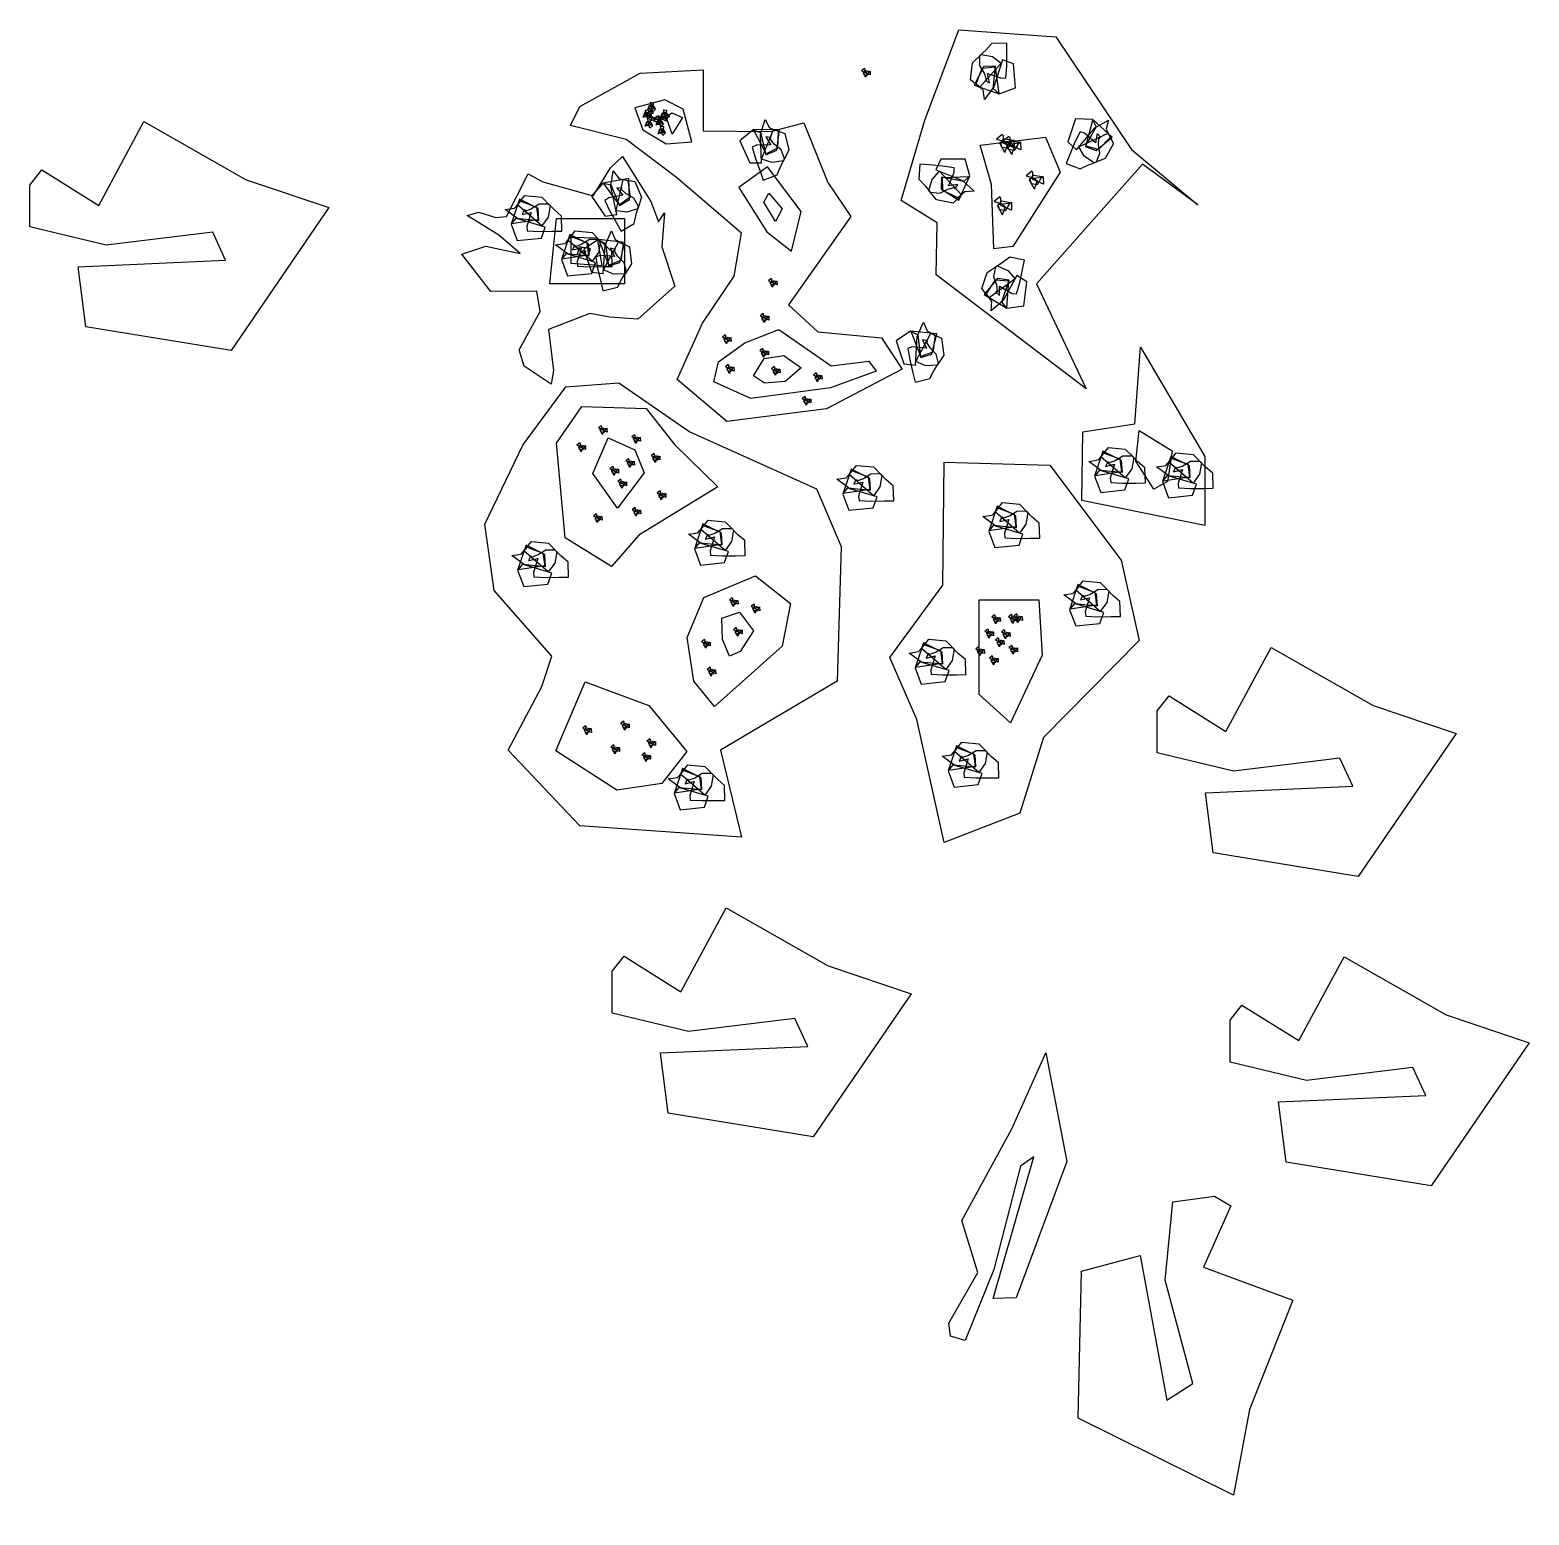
# Model space of a CAD drawing. Header units: metres. Extents: x -317 to 3080, y -2873 to 493.
import ezdxf

# ---------------------------------------------------------------- set-up
doc = ezdxf.new("R2010")
doc.units = ezdxf.units.M
for name, color, linetype, true_color in [('Default', 178, 'Continuous', 0x000000), ('hcd_building_invisible', 6, 'Continuous', 0xfb00e8), ('hcd_building_outline', 1, 'Continuous', 0xff0000), ('hcd_building_rooms', 40, 'Continuous', 0xffbf00)]:
    doc.layers.add(name, color=color, linetype=linetype, true_color=true_color)

# ---------------------------------------------------------------- blocks, each defined once
blk = doc.blocks.new('Name2')
at = {"layer": 'Default'}
blk.add_lwpolyline([(-161, 95.4), (-58.7, 285.4), (172.8, 153.8), (360.3, 90.5), (138.7, -233.5), (-190.2, -179.9), (-207.3, -43.5), (126.5, -28.9), (97.2, 34.5), (-143.9, 5.2), (-316.9, 46.7), (-316.9, 141.7), (-290.1, 175.8)], close=True, dxfattribs=at)
blk = doc.blocks.new('AChair')
at = {"layer": 'hcd_building_rooms'}
for points in [[(-39.7, 21.4), (-25.7, 37), (9.9, 23.7), (13.8, -5.3), (-46.4, -14.2), (-35.8, -1.4), (15.5, -6.4), (13.8, 20.3), (-28.5, 41.5), (-47.5, -15.3), (-33.5, -52.1), (21.1, -46.5), (30, -21.5), (-31.9, -3.1), (-60.8, 18.1)], [(-33.1, 28.8), (-16.3, 49.8), (22.1, 46.1), (41.3, 26.8), (36.7, 1.1), (22, -19.1)], [(-2, 11.7), (-11.9, -19.7), (-10.8, -29.9), (15.9, -31.4), (46.2, -31), (67.8, -30.7), (66.7, 3.3), (50.6, 17.2), (37.8, 30.4), (16.3, 30), (-0.9, 19.4), (-14.4, 14.7), (-17.7, 17.2), (-22.5, 7)]]:
    blk.add_lwpolyline(points, close=True, dxfattribs=at)
blk = doc.blocks.new('Cancer')
at = {"layer": 'Default'}
blk.add_lwpolyline([(-57, -10), (-11, 53), (93, 35), (33, -67), (-36, -52), (-53, 11), (100, 29), (109, 38), (112, -58), (-19, -2), (-17, 86), (-32, 102), (-101, 46), (-5, 17), (34, -18), (2, -107), (2, -116)], close=True, dxfattribs=at)

msp = doc.modelspace()

# ---------------------------------------------------------------- linework, layer by layer
at = {"layer": 'hcd_building_invisible'}
for points in [[(1711, 288.5), (1787.8, 493.1), (2007.7, 477.8), (2179, 222), (2329.9, 96.7), (2204.6, 188.8), (1964.2, -82.3), (2076.7, -320.1), (1736.6, -61.8), (1739.2, 55.8), (1657.3, 107)], [(1861.9, 142.8), (1836.3, 232.3), (1984.7, 250.2), (2017.9, 170.9), (1910.5, 2.1), (1867, -3)], [(2186.7, -399.4), (2199.5, -225.5), (2345.3, -473.6), (2345.3, -629.6), (2066.5, -573.3), (2069.1, -417.3)], [(2189.3, -483.8), (2196.9, -414.8), (2271.1, -460.8), (2260.9, -529.9), (2230.2, -547.8)], [(1833.8, -1013.2), (1833.8, -798.4), (1969.3, -798.4), (1977, -923.7), (1905.4, -1077.1)]]:
    msp.add_lwpolyline(points, close=True, dxfattribs=at)
at = {"layer": 'hcd_building_outline'}
for points in [[(1066.2, 395.3), (1208.9, 402.9), (1208.9, 264.7), (1362.3, 263.2), (1436.7, 282.9), (1491.4, 147.8), (1543, 70.3), (1401.8, -130.1), (1468.6, -190.9), (1612.9, -204.5), (1659.9, -275.9), (1488.3, -365.5), (1262.1, -394.4), (1149.7, -298.7), (1207.4, -171.1), (1278.8, -64.8), (1295.5, 32.4), (1148.2, 158.4), (1034.3, 245), (908.3, 276.8), (929.5, 319.4)], [(1163.3, 313.3), (1122.1, 335), (1053.8, 316.8), (1072.2, 267), (1125.1, 234.8), (1182.8, 239.8)], [(1124.6, 296.1), (1137.3, 305.1), (1161.9, 294.7), (1138.6, 257.1)], [(763.2, 70.1), (812.3, 166.8), (845, 149.2), (959.3, 117.1), (998.6, 180.5), (1026, 206), (1090.1, 104.1), (1107.1, 58.3), (1120.8, 78.6), (1114.9, 1.4), (1144.3, -87.5), (1060.7, -162), (997.3, -157.4), (951.5, -149.6), (858, -185.5), (869.8, -279), (863.9, -309.7), (803.1, -269.2), (791.4, -231.9), (839.1, -145), (831.9, -99.2), (727.3, -99.9), (661.9, -14.9), (716.2, 3.4), (794, -13.6), (745.6, 28.2), (673.7, 72.7), (700.5, 79.9), (739.1, 68.1)], [(1354.4, 183.1), (1289.1, 136.1), (1352.9, 35.8), (1409.1, -8.2), (1430.4, 81.4)], [(1345.8, 103), (1357.8, 122.9), (1387.6, 88.1), (1372.7, 59.2)], [(876.6, 65.9), (1030.4, 65.9), (1030.4, -82.2), (861, -82.2)], [(909, 22.9), (909, -35.1), (979.7, -40.8), (969.3, 20.9)], [(948.4, -18.1), (953, -3.2), (927.4, 2), (922.8, -15.5)], [(935.8, -7.6), (941.7, -7.2), (940.9, -10.9), (932.6, -12)], [(1302.8, -216.2), (1380.2, -185.9), (1498.7, -267.9), (1583.7, -257.2), (1600.4, -280), (1497.2, -318), (1316.5, -342.3), (1232.9, -304.3), (1243.6, -258.8)], [(1322.9, -290.5), (1346.8, -251.7), (1391.6, -244.7), (1430.5, -272.6), (1394.6, -303.5), (1347.8, -307.5)], [(800.3, -448.1), (897.5, -316), (1017.5, -306.9), (1178.4, -417.7), (1465.4, -546.8), (1521.6, -677.4), (1512.5, -982.6), (1248.3, -1139), (1295.4, -1336.4), (929.4, -1310.6), (766.9, -1139), (842.8, -994.8), (865.6, -926.4), (735, -777.6), (713.8, -627.3)], [(876.3, -443.5), (934, -360), (1079.7, -364.6), (1143.5, -446.6), (1242.2, -542.2), (1063, -651.6), (1000.8, -722.9), (896, -657.6)], [(958.3, -511.9), (993.2, -431.4), (1053.9, -458.7), (1075.2, -510.4), (1014.4, -590.8)], [(1172.4, -883.9), (1210.3, -792.8), (1327.3, -744.2), (1406.2, -806.5), (1388, -903.7), (1234.6, -1040.3), (1187.6, -982.6)], [(1252.8, -888.5), (1251.3, -839.9), (1290.8, -826.2), (1322.7, -868.7), (1292.3, -915.8), (1268, -926.4)], [(875, -1141), (941.5, -984.3), (1085.3, -1037.9), (1172, -1142.5), (1114.7, -1215), (1012.9, -1230.1)]]:
    msp.add_lwpolyline(points, close=True, dxfattribs=at)
at = {"layer": 'hcd_building_rooms'}
msp.add_lwpolyline([(1631.7, -928.8), (1751.9, -765.1), (1754.5, -486.4), (1994.5, -493.5), (2156, -708.9), (2196.9, -890.5), (1979.6, -1110.4), (1925.9, -1281.7), (1754.5, -1348.2), (1693.1, -1069.5)], close=True, dxfattribs=at)

# ---------------------------------------------------------------- block references
at = {"layer": 'Default'}
for name, p, rotation in [('AChair', (1864.8, 396), 89.20074140242858), ('AChair', (2086.4, 240.5), 246.3616824029814), ('AChair', (1351.7, 227.1), 289.055874739458), ('AChair', (1763.9, 151.8), 174.3191320591947), ('AChair', (1017.5, 111.7), 298.4039456327778), ('AChair', (996.7, -25.1), 282.5797906670354), ('AChair', (1892.2, -87.9), 77.2900832527951), ('AChair', (1704, -232.4), 282.7366851748848), ('Name2', (2270.7, -2483.4), 277.979290377868)]:
    msp.add_blockref(name, p, dxfattribs=dict(at, rotation=rotation))
for name, p in [('Name2', (0, 0)), ('AChair', (820.9, 68)), ('AChair', (934.9, -12.1)), ('AChair', (2143.1, -502.9)), ('AChair', (2296.7, -515)), ('AChair', (1572.6, -543.4)), ('AChair', (1903.4, -628)), ('AChair', (1236.2, -667.6)), ('AChair', (835.7, -716.2)), ('AChair', (2086.4, -805.5)), ('AChair', (1736.2, -937.3)), ('Name2', (2554.4, -1192)), ('AChair', (1811, -1170.8)), ('AChair', (1190.3, -1222.2)), ('Name2', (1319.4, -1782)), ('Name2', (2719.8, -1892.7))]:
    msp.add_blockref(name, p, dxfattribs=at)
at = {"layer": 'Default', "yscale": 0.3642887717658312, "rotation": 73.01102798972343}
msp.add_blockref('Name2', (1911.2, -2179), dxfattribs=at)
at = {"layer": 'hcd_building_invisible'}
for p, xscale, yscale, zscale in [((1577.1, 396.5), 0.0921899823313918, 0.0921899823313918, 0.0921899823313918), ((1892.2, 236.9), 0.1866766448959967, 0.1866766448959967, 0.1866766448959967), ((1907.6, 232.3), 0.1866766448959967, 0.1866766448959967, 0.1866766448959967), ((1959.1, 154.3), 0.1866766448959967, 0.1866766448959967, 0.1866766448959967), ((1886.7, 95.8), 0.1866766448959967, 0.1866766448959967, 0.1866766448959967), ((1365.9, -79.3), 0.0921899823313918, 0.0921899823313918, 0.0921899823313918), ((1347.2, -159.1), 0.0921899823313918, 0.0921899823313918, 0.0921899823313918), ((1261.4, -207.5), 0.0921899823313918, 0.0921899823313918, 0.0921899823313918), ((1346.3, -238.1), 0.0921899823313918, 0.0921899823313918, 0.0921899823313918), ((1268.2, -274.6), 0.0921899823313918, 0.0921899823313918, 0.0921899823313918), ((1372.7, -278.9), 0.0921899823313918, 0.0921899823313918, 0.0921899823313918), ((1467.8, -293.3), 0.0921899823313918, 0.0921899823313918, 0.0921899823313918), ((1442.3, -346.8), 0.0921899823313918, 0.0921899823313918, 0.0921899823313918), ((980.4, -413.2), 0.0921899823313918, 0.0921899823313918, 0.0921899823313918), ((1056, -433.6), 0.0921899823313918, 0.0921899823313918, 0.0921899823313918), ((932, -452.3), 0.0921899823313918, 0.0921899823313918, 0.0921899823313918), ((1100.1, -476.1), 0.0921899823313918, 0.0921899823313918, 0.0921899823313918), ((1006.7, -505.8), 0.0921899823313918, 0.0921899823313918, 0.0921899823313918), ((1042.4, -488), 0.0921899823313918, 0.0921899823313918, 0.0921899823313918), ((1024.6, -534.7), 0.0921899823313918, 0.0921899823313918, 0.0921899823313918), ((1113.7, -561), 0.0921899823313918, 0.0921899823313918, 0.0921899823313918), ((969.3, -612.8), 0.0921899823313918, 0.0921899823313918, 0.0921899823313918), ((1056.8, -598.4), 0.0921899823313918, 0.0921899823313918, 0.0921899823313918), ((1277.3, -803.2), 0.0921899823313918, 0.0921899823313918, 0.0921899823313918), ((1326.6, -817.9), 0.0921899823313918, 0.0921899823313918, 0.0921899823313918), ((1871.9, -842.2), 0.0921899823313918, 0.0921899823313918, 0.0921899823313918), ((1910.1, -841.3), 0.0921899823313918, 0.0921899823313918, 0.0921899823313918), ((1921.8, -839.8), 0.0921899823313918, 0.0921899823313918, 0.0921899823313918), ((1286.7, -870.3), 0.0921899823313918, 0.0921899823313918, 0.0921899823313918), ((1856.6, -874.4), 0.0921899823313918, 0.0921899823313918, 0.0921899823313918), ((1893.9, -876.1), 0.0921899823313918, 0.0921899823313918, 0.0921899823313918), ((1214.4, -897.6), 0.0921899823313918, 0.0921899823313918, 0.0921899823313918), ((1835.5, -914.4), 0.0921899823313918, 0.0921899823313918, 0.0921899823313918), ((1880.3, -894), 0.0921899823313918, 0.0921899823313918, 0.0921899823313918), ((1910.9, -911), 0.0921899823313918, 0.0921899823313918, 0.0921899823313918), ((1226.9, -960.5), 0.0921899823313918, 0.0921899823313918, 0.0921899823313918), ((1866.8, -934.7), 0.0921899823313918, 0.0921899823313918, 0.0921899823313918), ((944.9, -1093.6), 0.0921899823313918, 0.0921899823313918, 0.0921899823313918), ((1030.9, -1083.2), 0.0921899823313918, 0.0921899823313918, 0.0921899823313918), ((1090.6, -1123), 0.0921899823313918, 0.0921899823313918, 0.0921899823313918), ((1008.8, -1136.6), 0.0921899823313918, 0.0921899823313918, 0.0921899823313918), ((1079.1, -1154.5), 0.0921899823313918, 0.0921899823313918, 0.0921899823313918)]:
    msp.add_blockref('Cancer', p, dxfattribs=dict(at, xscale=xscale, yscale=yscale, zscale=zscale))
at = {"layer": 'hcd_building_invisible', "xscale": 0.0921899823313918, "yscale": 0.0921899823313918, "zscale": 0.0921899823313918}
for p, rotation in [((1080.4, 301.9), 311.1471742400803), ((1084.5, 302.4), 38.35530989720215), ((1091.5, 319), 311.1471742400803), ((1121, 301.9), 311.1471742400803), ((1121.1, 294), 38.35530989720215), ((1085, 282.1), 311.1471742400803), ((1101, 290.4), 38.35530989720215), ((1109.8, 284.8), 311.1471742400803), ((1114.4, 264.9), 311.1471742400803)]:
    msp.add_blockref('Cancer', p, dxfattribs=dict(at, rotation=rotation))

doc.saveas('drawing.dxf')
